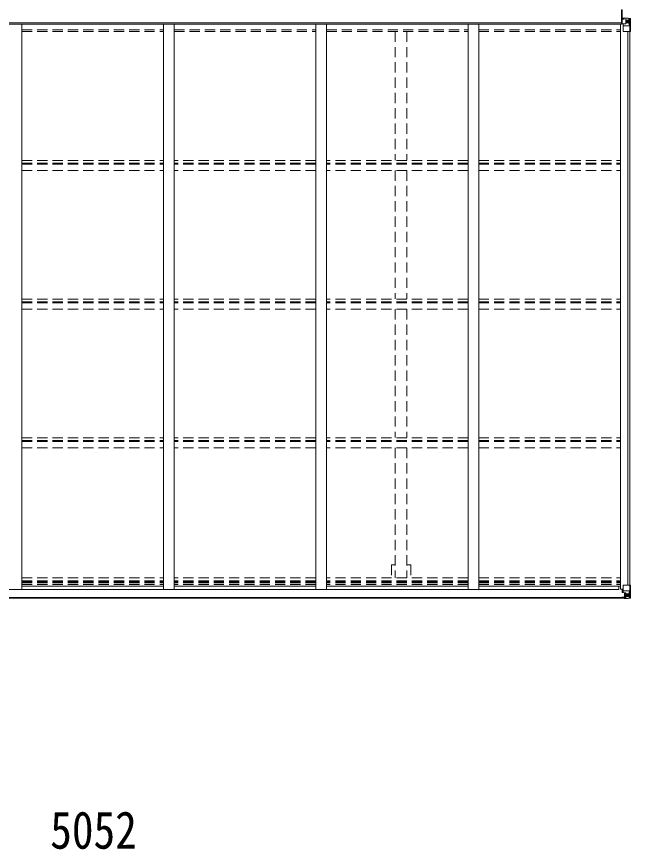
# Model space of a CAD drawing. Units: millimetres, scale not verified. Extents: x -11243 to 11243, y -7760 to 7760.
# Drawn here: x 3998 to 6884, y 343 to 4255 of the extents above; entities that cross this region are included whole.
import ezdxf
from ezdxf.enums import TextEntityAlignment as Align

# ---------------------------------------------------------------- set-up
doc = ezdxf.new("R2010")
doc.units = ezdxf.units.MM
doc.header["$LTSCALE"] = 40
doc.linetypes.add('DASHED1', pattern=[1.8, 1.2, -0.6])
for name, color, linetype, lineweight in [('0-3_ELV2', 4, 'Continuous', 9), ('0-4_TABLE1', 6, 'Continuous', 9), ('0-6_OTH_LINE', 6, 'Continuous', 9)]:
    doc.layers.add(name, color=color, linetype=linetype, lineweight=lineweight)
doc.styles.add('ＭＳ ゴシック', font='')
doc.styles.get('ＭＳ ゴシック').set_extended_font_data('MS Gothic')

msp = doc.modelspace()

# ---------------------------------------------------------------- linework, layer by layer
at = {"layer": '0-3_ELV2'}
for p, q in [((6842.78, 4226.82), (1869.78, 4227.1)), ((6845.28, 4247.47), (6855.78, 4247.47)), ((6845.28, 4239.57), (6845.78, 4239.57)), ((6842.78, 4220.39), (1869.78, 4220.39)), ((4023.28, 1563.57), (4023.28, 4220.39)), ((4689.28, 1563.57), (4689.28, 4220.39)), ((4739.28, 1563.57), (4739.28, 4220.39)), ((5405.28, 1563.57), (5405.28, 4220.39)), ((5455.28, 1563.57), (5455.28, 4220.39)), ((6121.28, 1563.57), (6121.28, 4220.39)), ((6171.28, 1563.57), (6171.28, 4220.39)), ((6837.28, 1565.38), (6837.28, 4220.39)), ((6842.78, 4220.39), (6842.78, 4223.76)), ((6842.78, 4221.7), (6857.54, 4221.7)), ((6845.28, 4223.96), (6845.78, 4223.96)), ((6872.58, 1584.03), (6872.58, 4185.68)), ((6882.28, 1584.03), (6882.28, 4185.68)), ((4023.28, 1579.07), (4689.28, 1579.07)), ((5405.28, 1579.07), (4739.28, 1579.07)), ((6121.28, 1579.07), (5455.28, 1579.07)), ((6171.28, 1579.07), (6837.28, 1579.07)), ((6829.78, 1579.07), (6829.78, 1563.55)), ((6837.28, 1565.38), (6850.28, 1565.38)), ((1882.78, 1563.55), (6829.78, 1563.55)), ((1851.78, 1525.41), (6860.78, 1525.41)), ((1851.78, 1523.27), (6860.78, 1523.27))]:
    msp.add_line(p, q, dxfattribs=at)
at = {"layer": '0-3_ELV2', "linetype": 'DASHED1'}
for p, q in [((4023.28, 4193.87), (4689.28, 4193.87)), ((4739.28, 4193.87), (5405.28, 4193.87)), ((5455.28, 4193.87), (6121.28, 4193.87)), ((6171.28, 4193.87), (6837.28, 4193.87)), ((4023.28, 4185.53), (4689.28, 4185.53)), ((4739.28, 4185.53), (5405.28, 4185.53)), ((5455.28, 4185.53), (6121.28, 4185.53)), ((5778.78, 4184.72), (5778.78, 3580.81)), ((5833.78, 4184.72), (5833.78, 3580.81)), ((6171.28, 4185.53), (6837.28, 4185.53)), ((4023.28, 3579.61), (4689.24, 3579.61)), ((4023.28, 3566.6), (4689.24, 3566.6)), ((4023.28, 3562.05), (4689.24, 3562.05)), ((5405.28, 3579.61), (4739.28, 3579.61)), ((5405.28, 3566.6), (4739.28, 3566.6)), ((5405.28, 3562.05), (4739.28, 3562.05)), ((6121.24, 3579.61), (5455.28, 3579.61)), ((6121.24, 3566.6), (5455.28, 3566.6)), ((6121.24, 3562.05), (5455.28, 3562.05)), ((6171.28, 3579.61), (6837.24, 3579.61)), ((6171.28, 3566.6), (6837.24, 3566.6)), ((6171.28, 3562.05), (6837.24, 3562.05)), ((4023.28, 3532.32), (4689.24, 3532.32)), ((5405.28, 3532.32), (4739.28, 3532.32)), ((6121.24, 3532.32), (5455.28, 3532.32)), ((5778.78, 3532.44), (5778.78, 2929.15)), ((5833.78, 3532.44), (5833.78, 2929.15)), ((6171.28, 3532.32), (6837.24, 3532.32)), ((4023.28, 2927.95), (4689.24, 2927.95)), ((4023.28, 2914.94), (4689.24, 2914.94)), ((4023.28, 2910.39), (4689.24, 2910.39)), ((5405.28, 2927.95), (4739.28, 2927.95)), ((5405.28, 2914.94), (4739.28, 2914.94)), ((5405.28, 2910.39), (4739.28, 2910.39)), ((6121.24, 2927.95), (5455.28, 2927.95)), ((6121.24, 2914.94), (5455.28, 2914.94)), ((6121.24, 2910.39), (5455.28, 2910.39)), ((6171.28, 2927.95), (6837.24, 2927.95)), ((6171.28, 2914.94), (6837.24, 2914.94)), ((6171.28, 2910.39), (6837.24, 2910.39)), ((4023.28, 2880.66), (4689.24, 2880.66)), ((5405.28, 2880.66), (4739.28, 2880.66)), ((6121.24, 2880.66), (5455.28, 2880.66)), ((5778.78, 2880.78), (5778.78, 2277.49)), ((5833.78, 2880.78), (5833.78, 2277.49)), ((6171.28, 2880.66), (6837.24, 2880.66)), ((4023.28, 2276.29), (4689.24, 2276.29)), ((5405.28, 2276.29), (4739.28, 2276.29)), ((6121.24, 2276.29), (5455.28, 2276.29)), ((6171.28, 2276.29), (6837.24, 2276.29)), ((4023.28, 2263.28), (4689.24, 2263.28)), ((4023.28, 2258.73), (4689.24, 2258.73)), ((5405.28, 2263.28), (4739.28, 2263.28)), ((5405.28, 2258.73), (4739.28, 2258.73)), ((6121.24, 2263.28), (5455.28, 2263.28)), ((6121.24, 2258.73), (5455.28, 2258.73)), ((6171.28, 2263.28), (6837.24, 2263.28)), ((6171.28, 2258.73), (6837.24, 2258.73)), ((4023.28, 2229), (4689.24, 2229)), ((5405.28, 2229), (4739.28, 2229)), ((6121.24, 2229), (5455.28, 2229)), ((5778.78, 2229.12), (5778.78, 1618.86)), ((5833.78, 2229.12), (5833.78, 1618.86)), ((6171.28, 2229), (6837.24, 2229)), ((5761.08, 1679.27), (5778.78, 1679.27)), ((5761.08, 1679.27), (5761.08, 1618.86)), ((5833.78, 1679.27), (5851.48, 1679.27)), ((5851.48, 1679.27), (5851.48, 1618.86)), ((4023.28, 1617.67), (4689.28, 1617.67)), ((4023.28, 1604.67), (4689.28, 1604.67)), ((5405.28, 1617.67), (4739.28, 1617.67)), ((5405.28, 1604.67), (4739.28, 1604.67)), ((6121.28, 1617.67), (5455.28, 1617.67)), ((6121.28, 1604.67), (5455.28, 1604.67)), ((6171.28, 1617.67), (6837.28, 1617.67)), ((6171.28, 1604.67), (6837.28, 1604.67)), ((4023.28, 1599.59), (4689.28, 1599.59)), ((4023.28, 1595.66), (4689.28, 1595.66)), ((4023.28, 1587.46), (4689.28, 1587.46)), ((5405.28, 1599.59), (4739.28, 1599.59)), ((5405.28, 1595.66), (4739.28, 1595.66)), ((5405.28, 1587.46), (4739.28, 1587.46)), ((6121.28, 1599.59), (5455.28, 1599.59)), ((6121.28, 1595.66), (5455.28, 1595.66)), ((6121.28, 1587.46), (5455.28, 1587.46)), ((6171.28, 1599.59), (6837.28, 1599.59)), ((6171.28, 1595.66), (6837.28, 1595.66)), ((6171.28, 1587.46), (6837.28, 1587.46))]:
    msp.add_line(p, q, dxfattribs=at)
at = {"layer": '0-4_TABLE1'}
for p, q in [((6843.78, 4223.76), (6843.78, 4286.76)), ((6845.78, 4222.83), (6845.78, 4242.99)), ((6846.78, 4243.7), (6855.78, 4243.76)), ((6855.78, 4249.07), (6855.78, 4243.13)), ((6862.28, 4221.89), (6862.28, 4248.68)), ((6862.28, 4248.56), (6874.28, 4247.78)), ((6874.28, 4239.43), (6862.28, 4239.43)), ((6862.28, 4225.88), (6874.28, 4225.88)), ((6869.76, 4232.24), (6869.76, 4231.28)), ((6876.61, 4239.38), (6874.28, 4239.44)), ((6874.28, 4225.87), (6876.61, 4225.91)), ((6874.28, 4225.87), (6874.28, 4225.88)), ((6874.37, 4247.77), (6882.29, 4247.3)), ((6876.61, 4225.91), (6876.61, 4239.38)), ((6877.46, 4242.89), (6880.2, 4246.55)), ((6881.43, 4246.33), (6881.43, 4246.26)), ((6881.43, 4185.68), (6881.43, 4246.26)), ((6883.34, 4247.34), (6883.34, 4247.39)), ((6884.28, 4246.39), (6884.28, 4185.68)), ((6855.78, 4221.89), (6846.78, 4221.92)), ((6850.28, 4186.68), (6850.28, 4219.77)), ((6874.28, 4212.34), (6850.28, 4212.34)), ((6858.75, 4221.89), (6851.1, 4220.67)), ((6851.1, 4220.03), (6861.45, 4221.69)), ((6851.1, 4220.67), (6851.1, 4220.03)), ((6862.28, 4221.89), (6855.78, 4221.89)), ((6861.45, 4221.69), (6861.45, 4221.89)), ((6880.89, 4212.56), (6874.28, 4212.34)), ((6880.89, 4212.56), (6876.75, 4224.64)), ((6884.28, 4185.68), (6851.28, 4185.68)), ((6845.78, 1565.38), (6845.78, 1549.17)), ((6850.28, 1583.03), (6850.28, 1549.94)), ((6884.28, 1584.03), (6851.28, 1584.03)), ((6881.43, 1584.03), (6881.43, 1523.45)), ((6884.28, 1523.33), (6884.28, 1584.03)), ((6844.28, 1528.02), (6844.28, 1525.41)), ((6850.28, 1526.33), (6844.28, 1526.33)), ((6845.28, 1528.06), (6860.28, 1528.19)), ((6845.28, 1525.41), (6845.28, 1526.33)), ((6845.78, 1561.03), (6850.28, 1561.03)), ((6845.78, 1550.89), (6850.28, 1550.91)), ((6850.82, 1549.12), (6845.78, 1549.17)), ((6846.78, 1549.16), (6846.78, 1550.89)), ((6874.28, 1557.37), (6850.28, 1557.37)), ((6860.28, 1528.03), (6850.28, 1527.94)), ((6851.1, 1549.68), (6861.45, 1548.02)), ((6851.1, 1549.04), (6851.1, 1549.68)), ((6861.45, 1547.39), (6851.1, 1549.04)), ((6852.28, 1527.1), (6860.78, 1527.1)), ((6852.28, 1527.1), (6852.28, 1525.41)), ((6852.28, 1526.1), (6860.28, 1526.1)), ((6852.28, 1526.08), (6860.28, 1526.08)), ((6856.78, 1548.14), (6856.78, 1528.17)), ((6856.78, 1540.24), (6860.78, 1540.24)), ((6856.78, 1532.03), (6860.78, 1532.03)), ((6860.67, 1528.4), (6856.78, 1528.4)), ((6860.28, 1528.19), (6860.28, 1528.03)), ((6860.28, 1526.08), (6860.28, 1528.03)), ((6860.78, 1543.83), (6874.28, 1543.83)), ((6860.78, 1530.28), (6874.28, 1530.28)), ((6860.78, 1526.74), (6862.28, 1526.74)), ((6861.45, 1548.02), (6861.45, 1547.39)), ((6862.28, 1547.13), (6862.28, 1521.03)), ((6868.8, 1537.47), (6868.8, 1538.43)), ((6880.89, 1557.15), (6874.28, 1557.37)), ((6874.28, 1543.84), (6874.28, 1543.83)), ((6874.28, 1543.84), (6876.61, 1543.8)), ((6876.61, 1530.33), (6874.28, 1530.27)), ((6876.61, 1543.8), (6876.61, 1530.33)), ((6880.89, 1557.15), (6876.75, 1545.07)), ((6877.46, 1526.83), (6880.2, 1523.16)), ((6850.48, 1522.83), (6848.79, 1523.27)), ((6850.48, 1522.83), (6850.78, 1522.83)), ((6850.78, 1522.83), (6850.78, 1523.27)), ((6855.78, 1523.27), (6855.78, 1520.64)), ((6855.78, 1522.45), (6860.78, 1522.53)), ((6855.78, 1520.64), (6883.34, 1522.32)), ((6862.28, 1521.92), (6855.78, 1521.52)), ((6862.28, 1521.15), (6874.28, 1521.93)), ((6874.37, 1521.94), (6882.29, 1522.41)), ((6881.43, 1523.38), (6881.43, 1523.45)), ((6883.34, 1522.37), (6883.34, 1522.33))]:
    msp.add_line(p, q, dxfattribs=at)
msp.add_lwpolyline([(6842.78, 4286.76), (6845.28, 4286.76), (6845.28, 4223.76), (6842.78, 4223.76)], close=True, dxfattribs=at)
for points in [[(6845.78, 4242.99), (6845.79, 4243.09), (6855.78, 4243.13)], [(6883.34, 4247.39), (6874.28, 4247.94), (6855.78, 4249.07)], [(6867.84, 4233.2), (6866.88, 4233.2), (6866.88, 4234.16), (6867.84, 4234.16)], [(6868.8, 4235.12), (6868.8, 4236.08), (6869.76, 4236.08), (6869.76, 4235.12)], [(6869.76, 4231.28), (6868.8, 4231.28), (6868.8, 4232.24)], [(6870.72, 4234.16), (6871.68, 4234.16), (6871.68, 4233.2), (6870.72, 4233.2)], [(6850.28, 1526.33), (6850.28, 1527.95), (6844.28, 1527.9)], [(6855.78, 1522.04), (6860.78, 1522.04), (6860.78, 1547.5)], [(6867.84, 1535.55), (6866.88, 1535.55), (6866.88, 1536.51), (6867.84, 1536.51)], [(6868.8, 1538.43), (6869.76, 1538.43), (6869.76, 1537.47)], [(6869.76, 1534.59), (6869.76, 1533.63), (6868.8, 1533.63), (6868.8, 1534.59)], [(6870.72, 1536.51), (6871.68, 1536.51), (6871.68, 1535.55), (6870.72, 1535.55)]]:
    msp.add_lwpolyline(points, dxfattribs=at)
for centre in [(6869.28, 4233.68), (6869.28, 1536.03)]:
    msp.add_circle(centre, 5.3, dxfattribs=at)
for centre, radius, start, end in [((6867.84, 4235.12), 0.96, 270, 0), ((6867.84, 4232.24), 0.96, 0, 90), ((6870.72, 4235.12), 0.96, 180, 270), ((6870.72, 4232.24), 0.96, 90, 180), ((6880.15, 4246.38), 1.28, 357.54105, 48.82169), ((6882.12, 4259.99), 12.7, 264.89689, 270.75534), ((6883.28, 4246.39), 1, 359.99921, 86.49983), ((6883.28, 4246.38), 0.999, 0.04917, 86.5576), ((6883.28, 4246.35), 0.999, 0.04917, 86.5576), ((6851.21, 4219.74), 0.937, 96.73234, 177.67791), ((6851.21, 4219.1), 0.937, 96.73234, 177.67791), ((6851.28, 4186.68), 1, 180, 270), ((6861.34, 4222.62), 0.937, 276.73234, 309.06602), ((6851.28, 1583.03), 1, 90, 180), ((6845.14, 1520.38), 7.69, 88.96999, 96.43426), ((6851.21, 1550.61), 0.937, 182.32209, 263.26766), ((6851.21, 1549.97), 0.937, 182.32209, 263.26766), ((6860.26, 1528.71), 0.513, 271.88028, 1.04707), ((6860.28, 1528.53), 0.5, 270.52895, 0.04464), ((6860.28, 1525.6), 0.5, 0.00109, 90.00109), ((6860.28, 1525.58), 0.5, 359.99802, 89.99691), ((6861.34, 1547.09), 0.937, 2.32209, 83.26766), ((6861.34, 1546.46), 0.937, 2.32209, 83.26766), ((6867.84, 1537.47), 0.96, 270, 0), ((6867.84, 1534.59), 0.96, 0, 90), ((6870.72, 1537.47), 0.96, 180, 270), ((6870.72, 1534.59), 0.96, 90, 180), ((6880.15, 1523.33), 1.28, 311.17831, 2.45895), ((6882.12, 1509.72), 12.7, 89.24466, 95.10311), ((6883.28, 1523.36), 0.999, 273.4424, 359.95083), ((6883.28, 1523.33), 0.999, 273.4424, 359.95083), ((6883.28, 1523.32), 1, 273.50017, 0.00079)]:
    msp.add_arc(centre, radius, start, end, dxfattribs=at)
for centre, major_axis, ratio, start_param, end_param in [((6846.78, 4242.99), (-1, -0.012), 0.707053, 4.7036637, 6.124411), ((6956.03, 4239.43), (-81.75, 0), 0.061163, 6.2824128, 6.2831853), ((6879.48, 4239.3), (-0.03, 5), 0.573921, 0.7672717, 1.551125), ((6878.01, 4225.93), (0, 3), 0.468246, 1.5772882, 2.0127935), ((6881.15, 4244.37), (0.02, 3), 0.466854, 0.125683, 0.7596956), ((6881.34, 4247.47), (-2, 0.12), 0.060933, 2.0712557, 3.1453404), ((6682.34, 4259.7), (-201, 12.36), 0.060933, 3.1453404, 3.145839), ((6846.78, 4222.83), (-1, 0.021), 0.906239, 0.0187047, 1.589501), ((6880.17, 4214.9), (-0.85, 2.32), 0.403757, 3.0087805, 3.9744392), ((6956.03, 1530.28), (-81.75, 0), 0.061163, 6.2824128, 6.2831853), ((6878.01, 1543.78), (0, -3), 0.468246, 1.5772882, 2.0127935), ((6880.17, 1554.81), (-0.85, -2.32), 0.403757, 3.0087805, 3.9744392), ((6879.48, 1530.41), (-0.03, -5), 0.573921, 0.7672717, 1.551125), ((6881.15, 1525.34), (0.02, -3), 0.466854, 0.125683, 0.7596956), ((6881.34, 1522.25), (-2, -0.12), 0.060933, 2.0712557, 3.1453404), ((6682.34, 1510.01), (-201, -12.36), 0.060933, 3.1453404, 3.145839)]:
    msp.add_ellipse(centre, major_axis=major_axis, ratio=ratio, start_param=start_param, end_param=end_param, dxfattribs=at)

# ---------------------------------------------------------------- texts
at = {"layer": '0-6_OTH_LINE', "color": 7, "style": 'ＭＳ ゴシック', "width": 0.85}
msp.add_text('5052', height=176, dxfattribs=at).set_placement((4156.28, 292.7), align=Align.BOTTOM_LEFT)

doc.saveas('drawing.dxf')
